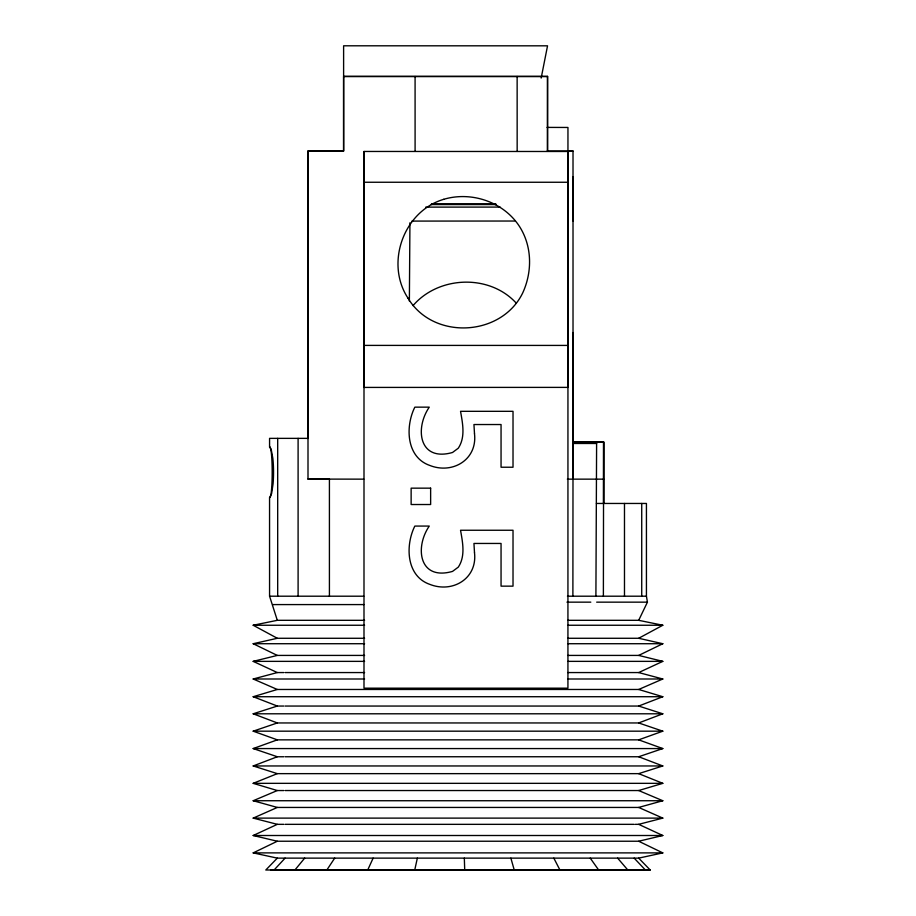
<?xml version="1.0" encoding="UTF-8"?>
<svg xmlns="http://www.w3.org/2000/svg" width="916" height="916" viewBox="0 0 916 916"><rect width="100%" height="100%" fill="white"/><g stroke="black" fill="none" stroke-linecap="round" stroke-linejoin="round"><path stroke-width="1.37" d="M364.591 620.315L277.308 620.315L269.567 596.202L269.556 497.709L271.605 493.644L273.071 483.843A25.236 4.156 -90 0 0 272.853 458.389L271.228 449.55L269.567 447.031L269.567 438.363L307.994 438.363M277.685 596.202L277.685 438.363M298.101 596.202L298.101 438.363M308.005 248.179L308.005 246.805L308.016 249.221M329.416 596.202L329.416 479.148L307.994 479.079L363.767 479.148M415.097 151.415L415.085 76.509M517.162 151.415L517.139 76.509M547.539 76.406L547.516 151.403L547.539 76.406L343.603 76.394L343.615 150.991L307.994 150.991L307.925 438.489M573.027 479.148L573.015 150.98L567.931 151.484L567.931 387.388L363.995 387.422L364.007 151.484L363.995 688.179L567.931 688.179L567.954 127.461L547.081 127.404M572.889 596.202L573.027 441.695L603.621 441.89L603.381 596.202M573.027 332.542L573.05 442.611M595.904 596.202L596.614 441.89M624.483 596.202L624.483 503.457M641.727 596.202L641.727 503.457M567.828 620.315L638.692 620.315L647.429 602.155L646.433 596.202L646.433 503.457L596.419 503.457M307.994 287.429L307.994 288.666M307.982 337.695L307.982 336.458M409.372 301.089L409.933 222.794M541.173 78.066L547.539 45.823L343.615 45.8L343.603 150.957L307.994 150.991L308.005 479.171M417.341 858.132L414.742 870.005L436.669 870.2M367.717 870.005L373.121 858.132M334.695 858.132L326.84 870.005L368.346 870.2M294.906 870.005L304.673 858.132M274.079 870.005L285.094 858.132M277.308 858.132L265.8 870.005L650.2 870.005L638.692 858.132L277.308 858.132L253.194 852.888L277.308 841.232L638.692 841.232L662.806 835.507L638.692 824.343L635.303 824.343M413.059 305.589C438.707 275.693 489.602 273.861 516.28 303.173M269.567 447.031L269.842 446.79A25.522 2.45 90 0 1 272.178 470.217A25.522 2.45 90 0 1 270.243 497.251L269.556 497.709M567.828 638.28L638.692 638.28L662.806 625.25L638.692 620.315M567.828 655.421L638.692 655.421L662.806 643.719L638.692 638.28M443.779 199.299C403.498 211.184 385.006 263.35 408.032 298.204M567.828 672.562L638.692 672.562L662.806 661.363L638.692 655.421M277.308 841.232L253.194 835.507L277.308 824.343L283.8 824.343M277.308 824.343L253.194 818.114L277.308 807.443L638.692 807.443L662.806 800.733L638.692 790.542L285.094 790.542M283.8 706.053L277.308 706.053L253.194 696.721L277.308 689.473L638.692 689.473L662.806 678.996L638.692 672.562M277.308 807.443L253.194 800.733L277.308 790.542L283.8 790.542M277.308 790.542L253.194 783.34L277.308 773.642L638.692 773.642L662.806 765.959L638.692 756.753L285.094 756.753M285.094 706.053L638.692 706.053L662.806 696.721L638.692 689.473M277.308 773.642L253.194 765.959L277.308 756.753L283.8 756.753M638.692 722.953L662.806 731.174L638.692 739.853L277.308 739.853L253.194 731.174L277.308 722.953L638.692 722.953L662.806 713.793L638.692 706.053M277.308 756.753L253.194 748.567L277.308 739.853M638.692 756.753L662.806 748.567L638.692 739.853M277.308 722.953L253.194 713.793L277.308 706.053M638.692 790.542L662.806 783.34L638.692 773.642M277.308 689.473L253.194 678.996L277.308 672.562L283.8 672.562M638.692 824.343L662.806 818.114L638.692 807.443M277.308 672.562L253.194 661.363L277.308 655.421L364.591 655.421M277.308 655.421L253.194 643.719L277.308 638.28L364.591 638.28M638.692 858.132L662.806 852.888L638.692 841.232M277.308 638.28L253.194 625.25L277.308 620.315M443.768 199.299C471.648 191.032 503.834 202.001 519.658 226.733C532.219 246.587 532.379 271.892 522.704 292.937C501.395 336.848 433.154 340.363 408.032 298.192M512.605 870.2L514.242 870.005L510.876 858.132M493.484 870.2L501.258 870.005M547.001 870.2L559.928 870.005L553.825 858.132M529.849 870.2L548.283 870.005M561.806 870.2L589.16 870.005M597.072 870.2L627.815 870.005L617.647 858.132M604.205 870.2L650.2 870.005M343.603 76.509L547.493 76.509M547.379 151.037L573.027 151.048M363.995 151.461L567.931 151.484M363.995 182.25L567.931 182.261M431.459 203.833L495.819 203.844M431.356 204.566L495.957 204.566M425.768 207.119L500.125 207.085M411.948 221.088L514.597 221.031M363.995 345.401L567.931 345.424M573.038 441.89L603.621 441.89L603.621 503.457L603.621 442.119M573.038 443.47L596.614 443.47M567.336 479.148L603.69 479.148M269.567 596.202L363.767 596.202M567.451 596.202L646.433 596.202M566.947 602.155L590.809 602.155M596.671 602.155L647.429 602.155M272.602 604.583L363.95 604.583M253.194 625.25L364.579 625.25M568.012 625.25L662.806 625.25M253.194 643.719L364.579 643.719M568.012 643.719L662.806 643.719M253.194 661.363L364.579 661.363M568.012 661.363L662.806 661.363M285.094 672.562L364.591 672.562M253.194 678.996L364.579 678.996M568.012 678.996L662.806 678.996M253.194 696.721L662.806 696.721M253.194 713.793L662.806 713.793M253.194 731.174L662.806 731.174M253.194 748.567L662.806 748.567M253.194 765.959L662.806 765.959M253.194 783.34L662.806 783.34M253.194 800.733L662.806 800.733M253.194 818.114L662.806 818.114M285.094 824.343L634.17 824.343M253.194 835.507L662.806 835.507M253.194 852.888L662.806 852.888M318.379 870.2L611.774 870.2M270.609 870.005L325.947 870.2M401.758 870.005L417.547 870.2M474.98 870.2L464.721 870.005L464.32 858.132M451.279 870.005L455.172 870.2M634.17 858.132L645.391 870.005M590.236 858.132L598.663 870.005M308.005 297.631L308.005 295.215M573.015 178.196L573.038 207.062L573.05 176.685L573.061 221.008M474.499 433.76C477.545 459.637 452.619 474.442 429.89 465.477C406.12 457.267 405.181 426.467 414.834 407.151L429.272 407.151C414.57 428.551 419.081 462.042 452.538 452.481L458.286 448.199C465.603 437.275 462.649 423.421 460.542 411.318L513.017 411.318L513.017 467.229L501.052 467.229L501.052 424.532L473.95 424.532L474.499 433.76M474.499 552.692C477.545 578.557 452.619 593.362 429.89 584.397C406.12 576.187 405.181 545.386 414.834 526.07L429.272 526.07C414.57 547.47 419.081 580.962 452.538 571.401L458.286 567.13C465.603 556.195 462.649 542.341 460.542 530.25L513.017 530.25L513.017 586.148L501.052 586.148L501.052 543.451L473.95 543.451L474.499 552.692M430.635 488.159L411.135 488.159L411.135 504.521L430.635 504.521L430.635 488.159"/></g></svg>
